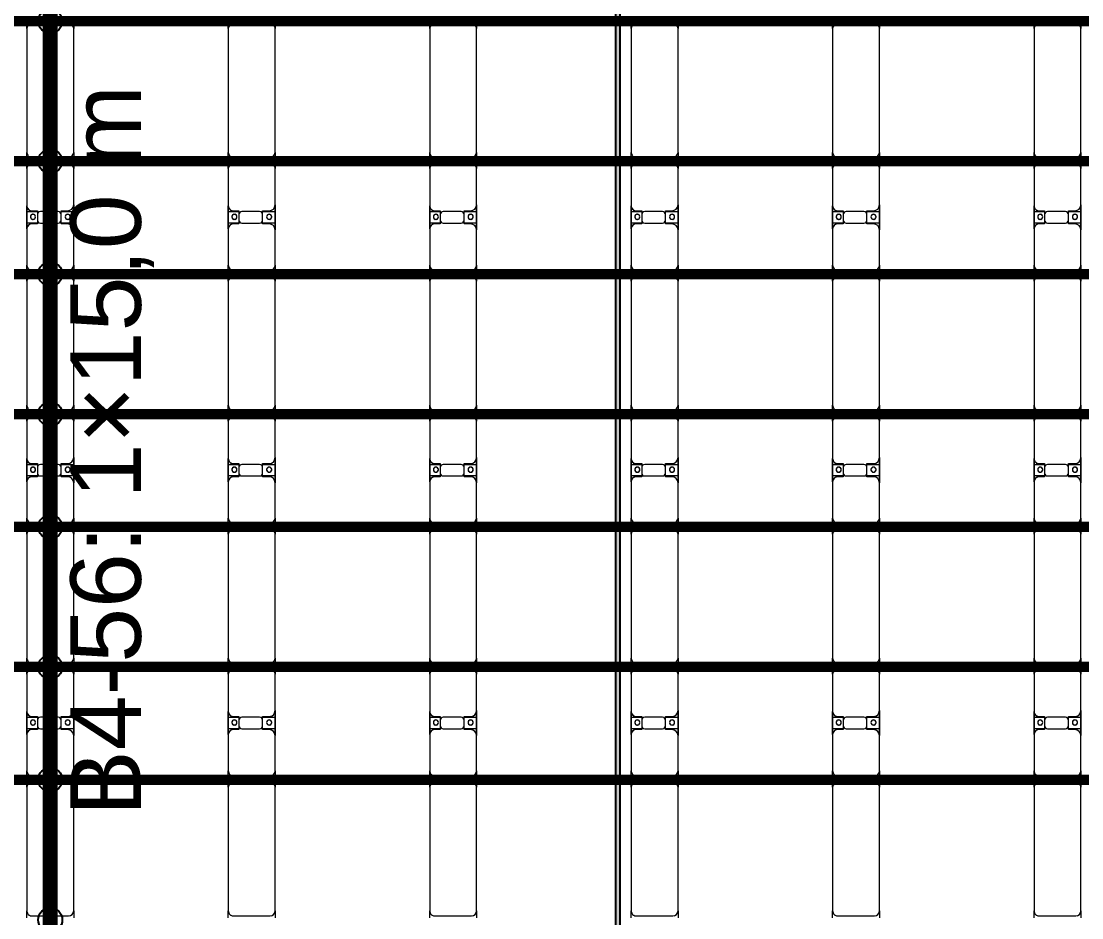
# Model space of a CAD drawing. Header units: millimetres. Extents: x -291190 to 146725, y 19759 to 185158.
# Drawn here: x -259468 to -248938, y 127090 to 135990 of the extents above; entities that cross this region are included whole.
import ezdxf

# ---------------------------------------------------------------- set-up
doc = ezdxf.new("R2010")
doc.units = ezdxf.units.MM
doc.layers.add('A-GENM', color=13, linetype='Continuous', lineweight=9)
doc.layers.add('S-BEAM', color=12, linetype='Continuous', lineweight=9)
doc.layers.add('GC-GHI CHU', color=2, linetype='Continuous')
doc.layers.add('GC-HOP 40x60 GIA CUONG', color=1, linetype='Continuous')
doc.styles.add('GC_VN', font='arial.ttf')

# ---------------------------------------------------------------- blocks, each defined once
blk = doc.blocks.new('Dầm C52 - Dầm C52-73883-KHUNG KẾT CẤU BÈ PIN 4')
at = {"layer": 'S-BEAM', "lineweight": 140}
blk.add_hatch(color=1, dxfattribs=at).paths.add_polyline_path([(-174540, 20), (-174540, -20), (174540, -20), (174540, 20), (-173700, 20)])
at = {"layer": 'S-BEAM', "color": 1, "lineweight": 140}
for p, q in [((-174540, 20), (174540, 20)), ((174540, -20), (-174540, -20))]:
    blk.add_line(p, q, dxfattribs=at)
blk = doc.blocks.new('Dai phao do pin - DẢI PHAO ĐỠ PIN-V47-KHUNG KẾT CẤU BÈ PIN 4')
at = {"layer": 'A-GENM', "color": 7}
for p, q in [((-672, 242), (-620, 242)), ((-672, 242), (-620, 242)), ((610, 242), (-620, 242)), ((610, 242), (678, 242)), ((610, 242), (678, 242)), ((718, 242), (770, 242)), ((718, 242), (770, 242)), ((1130, 242), (770, 242)), ((1130, 242), (1312, 242)), ((1312, 242), (1130, 242)), ((1198, 242), (1380, 242)), ((1198, 116), (1198, 242)), ((1380, 242), (1198, 242)), ((1312, 242), (1312, 116)), ((1730, 242), (1380, 242)), ((1730, 242), (1798, 242)), ((1730, 242), (1798, 242)), ((1838, 242), (1890, 242)), ((1838, 242), (1890, 242)), ((3120, 242), (1890, 242)), ((3120, 242), (3188, 242)), ((3120, 242), (3188, 242)), ((3228, 242), (3280, 242)), ((3228, 242), (3280, 242)), ((3640, 242), (3280, 242)), ((3640, 242), (3822, 242)), ((3822, 242), (3640, 242)), ((3708, 242), (3890, 242)), ((3708, 116), (3708, 242)), ((3890, 242), (3708, 242)), ((3822, 242), (3822, 116)), ((4240, 242), (3890, 242)), ((4240, 242), (4308, 242)), ((4240, 242), (4308, 242)), ((4348, 242), (4400, 242)), ((4348, 242), (4400, 242)), ((5630, 242), (4400, 242)), ((5630, 242), (5698, 242)), ((5630, 242), (5698, 242)), ((5738, 242), (5790, 242)), ((5738, 242), (5790, 242)), ((6150, 242), (5790, 242)), ((6150, 242), (6332, 242)), ((6332, 242), (6150, 242)), ((6218, 242), (6400, 242)), ((6218, 116), (6218, 242)), ((6400, 242), (6218, 242)), ((6332, 242), (6332, 116)), ((6750, 242), (6400, 242)), ((6750, 242), (6818, 242)), ((6750, 242), (6818, 242)), ((6858, 242), (6910, 242)), ((6858, 242), (6910, 242)), ((8140, 242), (6910, 242)), ((8140, 242), (8208, 242)), ((8140, 242), (8208, 242)), ((-670, 192), (-670, -173)), ((660, -173), (660, 192)), ((720, 192), (720, -173)), ((1190, 118), (1190, 182)), ((1282, 118), (1190, 118)), ((1320, 118), (1228, 118)), ((1320, 182), (1320, 118)), ((1780, -173), (1780, 192)), ((1840, 192), (1840, -173)), ((3170, -173), (3170, 192)), ((3230, 192), (3230, -173)), ((3700, 118), (3700, 182)), ((3792, 118), (3700, 118)), ((3830, 118), (3738, 118)), ((3830, 182), (3830, 118)), ((4290, -173), (4290, 192)), ((4350, 192), (4350, -173)), ((5680, -173), (5680, 192)), ((5740, 192), (5740, -173)), ((6210, 118), (6210, 182)), ((6302, 118), (6210, 118)), ((6340, 118), (6248, 118)), ((6340, 182), (6340, 118)), ((6800, -173), (6800, 192)), ((6860, 192), (6860, -173)), ((8190, -173), (8190, 192)), ((1198, 88), (1198, -88)), ((1312, -88), (1312, 88)), ((3708, 88), (3708, -88)), ((3822, -88), (3822, 88)), ((6218, 88), (6218, -88)), ((6332, -88), (6332, 88)), ((1190, -173), (1190, -118)), ((1190, -118), (1282, -118)), ((1198, -223), (1198, -116)), ((1198, -169), (1198, -202)), ((1228, -118), (1320, -118)), ((1312, -116), (1312, -223)), ((1320, -118), (1320, -173)), ((3700, -173), (3700, -118)), ((3700, -118), (3792, -118)), ((3708, -223), (3708, -116)), ((3708, -169), (3708, -202)), ((3738, -118), (3830, -118)), ((3822, -116), (3822, -223)), ((3830, -118), (3830, -173)), ((6210, -173), (6210, -118)), ((6210, -118), (6302, -118)), ((6218, -223), (6218, -116)), ((6218, -169), (6218, -202)), ((6248, -118), (6340, -118)), ((6332, -116), (6332, -223)), ((6340, -118), (6340, -173)), ((-620, -223), (-672, -223)), ((-620, -223), (-672, -223)), ((-620, -223), (610, -223)), ((678, -223), (610, -223)), ((678, -223), (610, -223)), ((770, -223), (718, -223)), ((770, -223), (718, -223)), ((770, -223), (1140, -223)), ((1312, -223), (1140, -223)), ((1140, -223), (1312, -223)), ((1370, -223), (1198, -223)), ((1198, -223), (1370, -223)), ((1370, -223), (1730, -223)), ((1798, -223), (1730, -223)), ((1798, -223), (1730, -223)), ((1890, -223), (1838, -223)), ((1890, -223), (1838, -223)), ((1890, -223), (3120, -223)), ((3188, -223), (3120, -223)), ((3188, -223), (3120, -223)), ((3280, -223), (3228, -223)), ((3280, -223), (3228, -223)), ((3280, -223), (3650, -223)), ((3822, -223), (3650, -223)), ((3650, -223), (3822, -223)), ((3880, -223), (3708, -223)), ((3708, -223), (3880, -223)), ((3880, -223), (4240, -223)), ((4308, -223), (4240, -223)), ((4308, -223), (4240, -223)), ((4400, -223), (4348, -223)), ((4400, -223), (4348, -223)), ((4400, -223), (5630, -223)), ((5698, -223), (5630, -223)), ((5698, -223), (5630, -223)), ((5790, -223), (5738, -223)), ((5790, -223), (5738, -223)), ((5790, -223), (6160, -223)), ((6332, -223), (6160, -223)), ((6160, -223), (6332, -223)), ((6390, -223), (6218, -223)), ((6218, -223), (6390, -223)), ((6390, -223), (6750, -223)), ((6818, -223), (6750, -223)), ((6818, -223), (6750, -223)), ((6910, -223), (6858, -223)), ((6910, -223), (6858, -223)), ((6910, -223), (8140, -223)), ((8208, -223), (8140, -223)), ((8208, -223), (8140, -223))]:
    blk.add_line(p, q, dxfattribs=at)
for centre, radius, start, end in [((-620, 192), 50, 90, 180), ((-620, 192), 50, 150, 180), ((-620, 192), 50, 105, 120), ((610, 192), 50, 360, 90), ((610, 192), 50, 60, 90), ((610, 192), 50, 15, 30), ((770, 192), 50, 90, 180), ((770, 192), 50, 105, 180), ((1130, 182), 60, 360, 90), ((1130, 182), 60, 45, 60), ((1130, 182), 60, 360, 60), ((1130, 182), 60, 45, 60), ((1380, 182), 60, 90, 180), ((1380, 182), 60, 120, 180), ((1730, 192), 50, 360, 90), ((1730, 192), 50, 360, 75), ((1890, 192), 50, 90, 180), ((1890, 192), 50, 150, 180), ((1890, 192), 50, 105, 120), ((3120, 192), 50, 360, 90), ((3120, 192), 50, 60, 90), ((3120, 192), 50, 15, 30), ((3280, 192), 50, 90, 180), ((3280, 192), 50, 105, 180), ((3640, 182), 60, 360, 90), ((3640, 182), 60, 45, 60), ((3640, 182), 60, 360, 60), ((3640, 182), 60, 45, 60), ((3890, 182), 60, 90, 180), ((3890, 182), 60, 120, 180), ((4240, 192), 50, 360, 90), ((4240, 192), 50, 360, 75), ((4400, 192), 50, 90, 180), ((4400, 192), 50, 150, 180), ((4400, 192), 50, 105, 120), ((5630, 192), 50, 360, 90), ((5630, 192), 50, 60, 90), ((5630, 192), 50, 15, 30), ((5790, 192), 50, 90, 180), ((5790, 192), 50, 105, 180), ((6150, 182), 60, 360, 90), ((6150, 182), 60, 45, 60), ((6150, 182), 60, 360, 60), ((6150, 182), 60, 45, 60), ((6400, 182), 60, 90, 180), ((6400, 182), 60, 120, 180), ((6750, 192), 50, 360, 90), ((6750, 192), 50, 360, 75), ((6910, 192), 50, 90, 180), ((6910, 192), 50, 150, 180), ((6910, 192), 50, 105, 120), ((8140, 192), 50, 360, 90), ((8140, 192), 50, 60, 90), ((8140, 192), 50, 15, 30), ((1228, 88), 30, 90, 180), ((1249, 183), 25, 0, 180), ((1249, 183), 25, 360, 165), ((1249, 183), 25, 180, 0), ((1251, 183), 25, 0, 180), ((1251, 183), 25, 90, 180), ((1251, 183), 25, 180, 0), ((1251, 183), 25, 180, 270), ((1249, 183), 25, 210, 255), ((1249, 183), 25, 270, 360), ((1251, 183), 25, 15, 75), ((1251, 183), 25, 285, 330), ((1282, 88), 30, 360, 90), ((3738, 88), 30, 90, 180), ((3759, 183), 25, 0, 180), ((3759, 183), 25, 360, 165), ((3759, 183), 25, 180, 0), ((3761, 183), 25, 0, 180), ((3761, 183), 25, 90, 180), ((3761, 183), 25, 180, 0), ((3761, 183), 25, 180, 270), ((3759, 183), 25, 210, 255), ((3759, 183), 25, 270, 360), ((3761, 183), 25, 15, 75), ((3761, 183), 25, 285, 330), ((3792, 88), 30, 360, 90), ((6248, 88), 30, 90, 180), ((6269, 183), 25, 0, 180), ((6269, 183), 25, 360, 165), ((6269, 183), 25, 180, 0), ((6271, 183), 25, 0, 180), ((6271, 183), 25, 90, 180), ((6271, 183), 25, 180, 0), ((6271, 183), 25, 180, 270), ((6269, 183), 25, 210, 255), ((6269, 183), 25, 270, 360), ((6271, 183), 25, 15, 75), ((6271, 183), 25, 285, 330), ((6302, 88), 30, 360, 90), ((1228, -88), 30, 180, 270), ((1282, -88), 30, 270, 360), ((3738, -88), 30, 180, 270), ((3792, -88), 30, 270, 360), ((6248, -88), 30, 180, 270), ((6302, -88), 30, 270, 360), ((-620, -173), 50, 180, 270), ((-620, -173), 50, 180, 210), ((610, -173), 50, 270, 360), ((610, -173), 50, 330, 360), ((770, -173), 50, 180, 270), ((770, -173), 50, 180, 255), ((1140, -173), 50, 270, 360), ((1140, -173), 50, 285, 360), ((1140, -173), 50, 315, 0), ((1140, -173), 50, 315, 0), ((1249, -162), 25, 0, 180), ((1249, -162), 25, 105, 165), ((1249, -162), 25, 180, 0), ((1249, -162), 25, 195, 360), ((1251, -162), 25, 0, 180), ((1251, -162), 25, 105, 180), ((1251, -162), 25, 180, 0), ((1251, -162), 25, 180, 270), ((1249, -162), 25, 360, 75), ((1251, -162), 25, 15, 75), ((1251, -162), 25, 285, 345), ((1370, -173), 50, 180, 270), ((1370, -173), 50, 180, 255), ((1370, -173), 50, 210, 225), ((1370, -173), 50, 210, 225), ((1730, -173), 50, 270, 360), ((1730, -173), 50, 285, 360), ((1890, -173), 50, 180, 270), ((1890, -173), 50, 180, 210), ((3120, -173), 50, 270, 360), ((3120, -173), 50, 330, 360), ((3280, -173), 50, 180, 270), ((3280, -173), 50, 180, 255), ((3650, -173), 50, 270, 360), ((3650, -173), 50, 285, 360), ((3650, -173), 50, 315, 0), ((3650, -173), 50, 315, 0), ((3759, -162), 25, 0, 180), ((3759, -162), 25, 105, 165), ((3759, -162), 25, 180, 0), ((3759, -162), 25, 195, 360), ((3761, -162), 25, 0, 180), ((3761, -162), 25, 105, 180), ((3761, -162), 25, 180, 0), ((3761, -162), 25, 180, 270), ((3759, -162), 25, 360, 75), ((3761, -162), 25, 15, 75), ((3761, -162), 25, 285, 345), ((3880, -173), 50, 180, 270), ((3880, -173), 50, 180, 255), ((3880, -173), 50, 210, 225), ((3880, -173), 50, 210, 225), ((4240, -173), 50, 270, 360), ((4240, -173), 50, 285, 360), ((4400, -173), 50, 180, 270), ((4400, -173), 50, 180, 210), ((5630, -173), 50, 270, 360), ((5630, -173), 50, 330, 360), ((5790, -173), 50, 180, 270), ((5790, -173), 50, 180, 255), ((6160, -173), 50, 270, 360), ((6160, -173), 50, 285, 360), ((6160, -173), 50, 315, 0), ((6160, -173), 50, 315, 0), ((6269, -162), 25, 0, 180), ((6269, -162), 25, 105, 165), ((6269, -162), 25, 180, 0), ((6269, -162), 25, 195, 360), ((6271, -162), 25, 0, 180), ((6271, -162), 25, 105, 180), ((6271, -162), 25, 180, 0), ((6271, -162), 25, 180, 270), ((6269, -162), 25, 360, 75), ((6271, -162), 25, 15, 75), ((6271, -162), 25, 285, 345), ((6390, -173), 50, 180, 270), ((6390, -173), 50, 180, 255), ((6390, -173), 50, 210, 225), ((6390, -173), 50, 210, 225), ((6750, -173), 50, 270, 360), ((6750, -173), 50, 285, 360), ((6910, -173), 50, 180, 270), ((6910, -173), 50, 180, 210), ((8140, -173), 50, 270, 360), ((8140, -173), 50, 330, 360), ((-620, -173), 50, 240, 270), ((610, -173), 50, 285, 300), ((1890, -173), 50, 240, 270), ((3120, -173), 50, 285, 300), ((4400, -173), 50, 240, 270), ((5630, -173), 50, 285, 300), ((6910, -173), 50, 240, 270), ((8140, -173), 50, 285, 300)]:
    blk.add_arc(centre, radius, start, end, dxfattribs=at)
blk = doc.blocks.new('Dai phao do pin - DẢI PHAO ĐỠ PIN-V48-KHUNG KẾT CẤU BÈ PIN 4')
at = {"layer": 'A-GENM', "color": 7}
for p, q in [((-672, 242), (-620, 242)), ((-672, 242), (-620, 242)), ((610, 242), (-620, 242)), ((610, 242), (678, 242)), ((610, 242), (678, 242)), ((718, 242), (770, 242)), ((718, 242), (770, 242)), ((1130, 242), (770, 242)), ((1130, 242), (1312, 242)), ((1312, 242), (1130, 242)), ((1198, 242), (1380, 242)), ((1198, 116), (1198, 242)), ((1380, 242), (1198, 242)), ((1312, 242), (1312, 116)), ((1730, 242), (1380, 242)), ((1730, 242), (1798, 242)), ((1730, 242), (1798, 242)), ((1838, 242), (1890, 242)), ((1838, 242), (1890, 242)), ((3120, 242), (1890, 242)), ((3120, 242), (3188, 242)), ((3120, 242), (3188, 242)), ((3228, 242), (3280, 242)), ((3228, 242), (3280, 242)), ((3640, 242), (3280, 242)), ((3640, 242), (3822, 242)), ((3822, 242), (3640, 242)), ((3708, 242), (3890, 242)), ((3708, 116), (3708, 242)), ((3890, 242), (3708, 242)), ((3822, 242), (3822, 116)), ((4240, 242), (3890, 242)), ((4240, 242), (4308, 242)), ((4240, 242), (4308, 242)), ((4348, 242), (4400, 242)), ((4348, 242), (4400, 242)), ((5630, 242), (4400, 242)), ((5630, 242), (5698, 242)), ((5630, 242), (5698, 242)), ((5738, 242), (5790, 242)), ((5738, 242), (5790, 242)), ((6150, 242), (5790, 242)), ((6150, 242), (6332, 242)), ((6332, 242), (6150, 242)), ((6218, 242), (6400, 242)), ((6218, 116), (6218, 242)), ((6400, 242), (6218, 242)), ((6332, 242), (6332, 116)), ((6750, 242), (6400, 242)), ((6750, 242), (6818, 242)), ((6750, 242), (6818, 242)), ((6858, 242), (6910, 242)), ((6858, 242), (6910, 242)), ((8140, 242), (6910, 242)), ((8140, 242), (8208, 242)), ((8140, 242), (8208, 242)), ((-670, 192), (-670, -173)), ((660, -173), (660, 192)), ((720, 192), (720, -173)), ((1190, 118), (1190, 182)), ((1282, 118), (1190, 118)), ((1320, 118), (1228, 118)), ((1320, 182), (1320, 118)), ((1780, -173), (1780, 192)), ((1840, 192), (1840, -173)), ((3170, -173), (3170, 192)), ((3230, 192), (3230, -173)), ((3700, 118), (3700, 182)), ((3792, 118), (3700, 118)), ((3830, 118), (3738, 118)), ((3830, 182), (3830, 118)), ((4290, -173), (4290, 192)), ((4350, 192), (4350, -173)), ((5680, -173), (5680, 192)), ((5740, 192), (5740, -173)), ((6210, 118), (6210, 182)), ((6302, 118), (6210, 118)), ((6340, 118), (6248, 118)), ((6340, 182), (6340, 118)), ((6800, -173), (6800, 192)), ((6860, 192), (6860, -173)), ((8190, -173), (8190, 192)), ((1198, 88), (1198, -88)), ((1312, -88), (1312, 88)), ((3708, 88), (3708, -88)), ((3822, -88), (3822, 88)), ((6218, 88), (6218, -88)), ((6332, -88), (6332, 88)), ((1190, -173), (1190, -118)), ((1190, -118), (1282, -118)), ((1198, -223), (1198, -116)), ((1198, -169), (1198, -202)), ((1228, -118), (1320, -118)), ((1312, -116), (1312, -223)), ((1320, -118), (1320, -173)), ((3700, -173), (3700, -118)), ((3700, -118), (3792, -118)), ((3708, -223), (3708, -116)), ((3708, -169), (3708, -202)), ((3738, -118), (3830, -118)), ((3822, -116), (3822, -223)), ((3830, -118), (3830, -173)), ((6210, -173), (6210, -118)), ((6210, -118), (6302, -118)), ((6218, -223), (6218, -116)), ((6218, -169), (6218, -202)), ((6248, -118), (6340, -118)), ((6332, -116), (6332, -223)), ((6340, -118), (6340, -173)), ((-620, -223), (-672, -223)), ((-620, -223), (-672, -223)), ((-620, -223), (610, -223)), ((678, -223), (610, -223)), ((678, -223), (610, -223)), ((770, -223), (718, -223)), ((770, -223), (718, -223)), ((770, -223), (1140, -223)), ((1312, -223), (1140, -223)), ((1140, -223), (1312, -223)), ((1370, -223), (1198, -223)), ((1198, -223), (1370, -223)), ((1370, -223), (1730, -223)), ((1798, -223), (1730, -223)), ((1798, -223), (1730, -223)), ((1890, -223), (1838, -223)), ((1890, -223), (1838, -223)), ((1890, -223), (3120, -223)), ((3188, -223), (3120, -223)), ((3188, -223), (3120, -223)), ((3280, -223), (3228, -223)), ((3280, -223), (3228, -223)), ((3280, -223), (3650, -223)), ((3822, -223), (3650, -223)), ((3650, -223), (3822, -223)), ((3880, -223), (3708, -223)), ((3708, -223), (3880, -223)), ((3880, -223), (4240, -223)), ((4308, -223), (4240, -223)), ((4308, -223), (4240, -223)), ((4400, -223), (4348, -223)), ((4400, -223), (4348, -223)), ((4400, -223), (5630, -223)), ((5698, -223), (5630, -223)), ((5698, -223), (5630, -223)), ((5790, -223), (5738, -223)), ((5790, -223), (5738, -223)), ((5790, -223), (6160, -223)), ((6332, -223), (6160, -223)), ((6160, -223), (6332, -223)), ((6390, -223), (6218, -223)), ((6218, -223), (6390, -223)), ((6390, -223), (6750, -223)), ((6818, -223), (6750, -223)), ((6818, -223), (6750, -223)), ((6910, -223), (6858, -223)), ((6910, -223), (6858, -223)), ((6910, -223), (8140, -223)), ((8208, -223), (8140, -223)), ((8208, -223), (8140, -223))]:
    blk.add_line(p, q, dxfattribs=at)
for centre, radius, start, end in [((-620, 192), 50, 90, 180), ((-620, 192), 50, 150, 180), ((-620, 192), 50, 105, 120), ((610, 192), 50, 360, 90), ((610, 192), 50, 60, 90), ((610, 192), 50, 15, 30), ((770, 192), 50, 90, 180), ((770, 192), 50, 105, 180), ((1130, 182), 60, 360, 90), ((1130, 182), 60, 45, 60), ((1130, 182), 60, 360, 60), ((1130, 182), 60, 45, 60), ((1380, 182), 60, 90, 180), ((1380, 182), 60, 120, 180), ((1730, 192), 50, 360, 90), ((1730, 192), 50, 360, 75), ((1890, 192), 50, 90, 180), ((1890, 192), 50, 150, 180), ((1890, 192), 50, 105, 120), ((3120, 192), 50, 360, 90), ((3120, 192), 50, 60, 90), ((3120, 192), 50, 15, 30), ((3280, 192), 50, 90, 180), ((3280, 192), 50, 105, 180), ((3640, 182), 60, 360, 90), ((3640, 182), 60, 45, 60), ((3640, 182), 60, 360, 60), ((3640, 182), 60, 45, 60), ((3890, 182), 60, 90, 180), ((3890, 182), 60, 120, 180), ((4240, 192), 50, 360, 90), ((4240, 192), 50, 360, 75), ((4400, 192), 50, 90, 180), ((4400, 192), 50, 150, 180), ((4400, 192), 50, 105, 120), ((5630, 192), 50, 360, 90), ((5630, 192), 50, 60, 90), ((5630, 192), 50, 15, 30), ((5790, 192), 50, 90, 180), ((5790, 192), 50, 105, 180), ((6150, 182), 60, 360, 90), ((6150, 182), 60, 45, 60), ((6150, 182), 60, 360, 60), ((6150, 182), 60, 45, 60), ((6400, 182), 60, 90, 180), ((6400, 182), 60, 120, 180), ((6750, 192), 50, 360, 90), ((6750, 192), 50, 360, 75), ((6910, 192), 50, 90, 180), ((6910, 192), 50, 150, 180), ((6910, 192), 50, 105, 120), ((8140, 192), 50, 360, 90), ((8140, 192), 50, 60, 90), ((8140, 192), 50, 15, 30), ((1228, 88), 30, 90, 180), ((1249, 183), 25, 0, 180), ((1249, 183), 25, 360, 165), ((1249, 183), 25, 180, 0), ((1251, 183), 25, 0, 180), ((1251, 183), 25, 90, 180), ((1251, 183), 25, 180, 0), ((1251, 183), 25, 180, 270), ((1249, 183), 25, 210, 255), ((1249, 183), 25, 270, 360), ((1251, 183), 25, 15, 75), ((1251, 183), 25, 285, 330), ((1282, 88), 30, 360, 90), ((3738, 88), 30, 90, 180), ((3759, 183), 25, 0, 180), ((3759, 183), 25, 360, 165), ((3759, 183), 25, 180, 0), ((3761, 183), 25, 0, 180), ((3761, 183), 25, 90, 180), ((3761, 183), 25, 180, 0), ((3761, 183), 25, 180, 270), ((3759, 183), 25, 210, 255), ((3759, 183), 25, 270, 360), ((3761, 183), 25, 15, 75), ((3761, 183), 25, 285, 330), ((3792, 88), 30, 360, 90), ((6248, 88), 30, 90, 180), ((6269, 183), 25, 0, 180), ((6269, 183), 25, 360, 165), ((6269, 183), 25, 180, 0), ((6271, 183), 25, 0, 180), ((6271, 183), 25, 90, 180), ((6271, 183), 25, 180, 0), ((6271, 183), 25, 180, 270), ((6269, 183), 25, 210, 255), ((6269, 183), 25, 270, 360), ((6271, 183), 25, 15, 75), ((6271, 183), 25, 285, 330), ((6302, 88), 30, 360, 90), ((1228, -88), 30, 180, 270), ((1282, -88), 30, 270, 360), ((3738, -88), 30, 180, 270), ((3792, -88), 30, 270, 360), ((6248, -88), 30, 180, 270), ((6302, -88), 30, 270, 360), ((-620, -173), 50, 180, 270), ((-620, -173), 50, 180, 210), ((610, -173), 50, 270, 360), ((610, -173), 50, 330, 360), ((770, -173), 50, 180, 270), ((770, -173), 50, 180, 255), ((1140, -173), 50, 270, 360), ((1140, -173), 50, 285, 360), ((1140, -173), 50, 315, 0), ((1140, -173), 50, 315, 0), ((1249, -162), 25, 0, 180), ((1249, -162), 25, 105, 165), ((1249, -162), 25, 180, 0), ((1249, -162), 25, 195, 360), ((1251, -162), 25, 0, 180), ((1251, -162), 25, 105, 180), ((1251, -162), 25, 180, 0), ((1251, -162), 25, 180, 270), ((1249, -162), 25, 360, 75), ((1251, -162), 25, 15, 75), ((1251, -162), 25, 285, 345), ((1370, -173), 50, 180, 270), ((1370, -173), 50, 180, 255), ((1370, -173), 50, 210, 225), ((1370, -173), 50, 210, 225), ((1730, -173), 50, 270, 360), ((1730, -173), 50, 285, 360), ((1890, -173), 50, 180, 270), ((1890, -173), 50, 180, 210), ((3120, -173), 50, 270, 360), ((3120, -173), 50, 330, 360), ((3280, -173), 50, 180, 270), ((3280, -173), 50, 180, 255), ((3650, -173), 50, 270, 360), ((3650, -173), 50, 285, 360), ((3650, -173), 50, 315, 0), ((3650, -173), 50, 315, 0), ((3759, -162), 25, 0, 180), ((3759, -162), 25, 105, 165), ((3759, -162), 25, 180, 0), ((3759, -162), 25, 195, 360), ((3761, -162), 25, 0, 180), ((3761, -162), 25, 105, 180), ((3761, -162), 25, 180, 0), ((3761, -162), 25, 180, 270), ((3759, -162), 25, 360, 75), ((3761, -162), 25, 15, 75), ((3761, -162), 25, 285, 345), ((3880, -173), 50, 180, 270), ((3880, -173), 50, 180, 255), ((3880, -173), 50, 210, 225), ((3880, -173), 50, 210, 225), ((4240, -173), 50, 270, 360), ((4240, -173), 50, 285, 360), ((4400, -173), 50, 180, 270), ((4400, -173), 50, 180, 210), ((5630, -173), 50, 270, 360), ((5630, -173), 50, 330, 360), ((5790, -173), 50, 180, 270), ((5790, -173), 50, 180, 255), ((6160, -173), 50, 270, 360), ((6160, -173), 50, 285, 360), ((6160, -173), 50, 315, 0), ((6160, -173), 50, 315, 0), ((6269, -162), 25, 0, 180), ((6269, -162), 25, 105, 165), ((6269, -162), 25, 180, 0), ((6269, -162), 25, 195, 360), ((6271, -162), 25, 0, 180), ((6271, -162), 25, 105, 180), ((6271, -162), 25, 180, 0), ((6271, -162), 25, 180, 270), ((6269, -162), 25, 360, 75), ((6271, -162), 25, 15, 75), ((6271, -162), 25, 285, 345), ((6390, -173), 50, 180, 270), ((6390, -173), 50, 180, 255), ((6390, -173), 50, 210, 225), ((6390, -173), 50, 210, 225), ((6750, -173), 50, 270, 360), ((6750, -173), 50, 285, 360), ((6910, -173), 50, 180, 270), ((6910, -173), 50, 180, 210), ((8140, -173), 50, 270, 360), ((8140, -173), 50, 330, 360), ((-620, -173), 50, 240, 270), ((610, -173), 50, 285, 300), ((1890, -173), 50, 240, 270), ((3120, -173), 50, 285, 300), ((4400, -173), 50, 240, 270), ((5630, -173), 50, 285, 300), ((6910, -173), 50, 240, 270), ((8140, -173), 50, 285, 300)]:
    blk.add_arc(centre, radius, start, end, dxfattribs=at)
blk = doc.blocks.new('Dai phao do pin - DẢI PHAO ĐỠ PIN-V49-KHUNG KẾT CẤU BÈ PIN 4')
at = {"layer": 'A-GENM', "color": 7}
for p, q in [((-672, 242), (-620, 242)), ((-672, 242), (-620, 242)), ((610, 242), (-620, 242)), ((610, 242), (678, 242)), ((610, 242), (678, 242)), ((718, 242), (770, 242)), ((718, 242), (770, 242)), ((1130, 242), (770, 242)), ((1130, 242), (1312, 242)), ((1312, 242), (1130, 242)), ((1198, 242), (1380, 242)), ((1198, 116), (1198, 242)), ((1380, 242), (1198, 242)), ((1312, 242), (1312, 116)), ((1730, 242), (1380, 242)), ((1730, 242), (1798, 242)), ((1730, 242), (1798, 242)), ((1838, 242), (1890, 242)), ((1838, 242), (1890, 242)), ((3120, 242), (1890, 242)), ((3120, 242), (3188, 242)), ((3120, 242), (3188, 242)), ((3228, 242), (3280, 242)), ((3228, 242), (3280, 242)), ((3640, 242), (3280, 242)), ((3640, 242), (3822, 242)), ((3822, 242), (3640, 242)), ((3708, 242), (3890, 242)), ((3708, 116), (3708, 242)), ((3890, 242), (3708, 242)), ((3822, 242), (3822, 116)), ((4240, 242), (3890, 242)), ((4240, 242), (4308, 242)), ((4240, 242), (4308, 242)), ((4348, 242), (4400, 242)), ((4348, 242), (4400, 242)), ((5630, 242), (4400, 242)), ((5630, 242), (5698, 242)), ((5630, 242), (5698, 242)), ((5738, 242), (5790, 242)), ((5738, 242), (5790, 242)), ((6150, 242), (5790, 242)), ((6150, 242), (6332, 242)), ((6332, 242), (6150, 242)), ((6218, 242), (6400, 242)), ((6218, 116), (6218, 242)), ((6400, 242), (6218, 242)), ((6332, 242), (6332, 116)), ((6750, 242), (6400, 242)), ((6750, 242), (6818, 242)), ((6750, 242), (6818, 242)), ((6858, 242), (6910, 242)), ((6858, 242), (6910, 242)), ((8140, 242), (6910, 242)), ((8140, 242), (8208, 242)), ((8140, 242), (8208, 242)), ((-670, 192), (-670, -173)), ((660, -173), (660, 192)), ((720, 192), (720, -173)), ((1190, 118), (1190, 182)), ((1282, 118), (1190, 118)), ((1320, 118), (1228, 118)), ((1320, 182), (1320, 118)), ((1780, -173), (1780, 192)), ((1840, 192), (1840, -173)), ((3170, -173), (3170, 192)), ((3230, 192), (3230, -173)), ((3700, 118), (3700, 182)), ((3792, 118), (3700, 118)), ((3830, 118), (3738, 118)), ((3830, 182), (3830, 118)), ((4290, -173), (4290, 192)), ((4350, 192), (4350, -173)), ((5680, -173), (5680, 192)), ((5740, 192), (5740, -173)), ((6210, 118), (6210, 182)), ((6302, 118), (6210, 118)), ((6340, 118), (6248, 118)), ((6340, 182), (6340, 118)), ((6800, -173), (6800, 192)), ((6860, 192), (6860, -173)), ((8190, -173), (8190, 192)), ((1198, 88), (1198, -88)), ((1312, -88), (1312, 88)), ((3708, 88), (3708, -88)), ((3822, -88), (3822, 88)), ((6218, 88), (6218, -88)), ((6332, -88), (6332, 88)), ((1190, -173), (1190, -118)), ((1190, -118), (1282, -118)), ((1198, -223), (1198, -116)), ((1198, -169), (1198, -202)), ((1228, -118), (1320, -118)), ((1312, -116), (1312, -223)), ((1320, -118), (1320, -173)), ((3700, -173), (3700, -118)), ((3700, -118), (3792, -118)), ((3708, -223), (3708, -116)), ((3708, -169), (3708, -202)), ((3738, -118), (3830, -118)), ((3822, -116), (3822, -223)), ((3830, -118), (3830, -173)), ((6210, -173), (6210, -118)), ((6210, -118), (6302, -118)), ((6218, -223), (6218, -116)), ((6218, -169), (6218, -202)), ((6248, -118), (6340, -118)), ((6332, -116), (6332, -223)), ((6340, -118), (6340, -173)), ((-620, -223), (-672, -223)), ((-620, -223), (-672, -223)), ((-620, -223), (610, -223)), ((678, -223), (610, -223)), ((678, -223), (610, -223)), ((770, -223), (718, -223)), ((770, -223), (718, -223)), ((770, -223), (1140, -223)), ((1312, -223), (1140, -223)), ((1140, -223), (1312, -223)), ((1370, -223), (1198, -223)), ((1198, -223), (1370, -223)), ((1370, -223), (1730, -223)), ((1798, -223), (1730, -223)), ((1798, -223), (1730, -223)), ((1890, -223), (1838, -223)), ((1890, -223), (1838, -223)), ((1890, -223), (3120, -223)), ((3188, -223), (3120, -223)), ((3188, -223), (3120, -223)), ((3280, -223), (3228, -223)), ((3280, -223), (3228, -223)), ((3280, -223), (3650, -223)), ((3822, -223), (3650, -223)), ((3650, -223), (3822, -223)), ((3880, -223), (3708, -223)), ((3708, -223), (3880, -223)), ((3880, -223), (4240, -223)), ((4308, -223), (4240, -223)), ((4308, -223), (4240, -223)), ((4400, -223), (4348, -223)), ((4400, -223), (4348, -223)), ((4400, -223), (5630, -223)), ((5698, -223), (5630, -223)), ((5698, -223), (5630, -223)), ((5790, -223), (5738, -223)), ((5790, -223), (5738, -223)), ((5790, -223), (6160, -223)), ((6332, -223), (6160, -223)), ((6160, -223), (6332, -223)), ((6390, -223), (6218, -223)), ((6218, -223), (6390, -223)), ((6390, -223), (6750, -223)), ((6818, -223), (6750, -223)), ((6818, -223), (6750, -223)), ((6910, -223), (6858, -223)), ((6910, -223), (6858, -223)), ((6910, -223), (8140, -223)), ((8208, -223), (8140, -223)), ((8208, -223), (8140, -223))]:
    blk.add_line(p, q, dxfattribs=at)
for centre, radius, start, end in [((-620, 192), 50, 90, 180), ((-620, 192), 50, 150, 180), ((-620, 192), 50, 105, 120), ((610, 192), 50, 360, 90), ((610, 192), 50, 60, 90), ((610, 192), 50, 15, 30), ((770, 192), 50, 90, 180), ((770, 192), 50, 105, 180), ((1130, 182), 60, 360, 90), ((1130, 182), 60, 45, 60), ((1130, 182), 60, 360, 60), ((1130, 182), 60, 45, 60), ((1380, 182), 60, 90, 180), ((1380, 182), 60, 120, 180), ((1730, 192), 50, 360, 90), ((1730, 192), 50, 360, 75), ((1890, 192), 50, 90, 180), ((1890, 192), 50, 150, 180), ((1890, 192), 50, 105, 120), ((3120, 192), 50, 360, 90), ((3120, 192), 50, 60, 90), ((3120, 192), 50, 15, 30), ((3280, 192), 50, 90, 180), ((3280, 192), 50, 105, 180), ((3640, 182), 60, 360, 90), ((3640, 182), 60, 45, 60), ((3640, 182), 60, 360, 60), ((3640, 182), 60, 45, 60), ((3890, 182), 60, 90, 180), ((3890, 182), 60, 120, 180), ((4240, 192), 50, 360, 90), ((4240, 192), 50, 360, 75), ((4400, 192), 50, 90, 180), ((4400, 192), 50, 150, 180), ((4400, 192), 50, 105, 120), ((5630, 192), 50, 360, 90), ((5630, 192), 50, 60, 90), ((5630, 192), 50, 15, 30), ((5790, 192), 50, 90, 180), ((5790, 192), 50, 105, 180), ((6150, 182), 60, 360, 90), ((6150, 182), 60, 45, 60), ((6150, 182), 60, 360, 60), ((6150, 182), 60, 45, 60), ((6400, 182), 60, 90, 180), ((6400, 182), 60, 120, 180), ((6750, 192), 50, 360, 90), ((6750, 192), 50, 360, 75), ((6910, 192), 50, 90, 180), ((6910, 192), 50, 150, 180), ((6910, 192), 50, 105, 120), ((8140, 192), 50, 360, 90), ((8140, 192), 50, 60, 90), ((8140, 192), 50, 15, 30), ((1228, 88), 30, 90, 180), ((1249, 183), 25, 0, 180), ((1249, 183), 25, 360, 165), ((1249, 183), 25, 180, 0), ((1251, 183), 25, 0, 180), ((1251, 183), 25, 90, 180), ((1251, 183), 25, 180, 0), ((1251, 183), 25, 180, 270), ((1249, 183), 25, 210, 255), ((1249, 183), 25, 270, 360), ((1251, 183), 25, 15, 75), ((1251, 183), 25, 285, 330), ((1282, 88), 30, 360, 90), ((3738, 88), 30, 90, 180), ((3759, 183), 25, 0, 180), ((3759, 183), 25, 360, 165), ((3759, 183), 25, 180, 0), ((3761, 183), 25, 0, 180), ((3761, 183), 25, 90, 180), ((3761, 183), 25, 180, 0), ((3761, 183), 25, 180, 270), ((3759, 183), 25, 210, 255), ((3759, 183), 25, 270, 360), ((3761, 183), 25, 15, 75), ((3761, 183), 25, 285, 330), ((3792, 88), 30, 360, 90), ((6248, 88), 30, 90, 180), ((6269, 183), 25, 0, 180), ((6269, 183), 25, 360, 165), ((6269, 183), 25, 180, 0), ((6271, 183), 25, 0, 180), ((6271, 183), 25, 90, 180), ((6271, 183), 25, 180, 0), ((6271, 183), 25, 180, 270), ((6269, 183), 25, 210, 255), ((6269, 183), 25, 270, 360), ((6271, 183), 25, 15, 75), ((6271, 183), 25, 285, 330), ((6302, 88), 30, 360, 90), ((1228, -88), 30, 180, 270), ((1282, -88), 30, 270, 360), ((3738, -88), 30, 180, 270), ((3792, -88), 30, 270, 360), ((6248, -88), 30, 180, 270), ((6302, -88), 30, 270, 360), ((-620, -173), 50, 180, 270), ((-620, -173), 50, 180, 210), ((610, -173), 50, 270, 360), ((610, -173), 50, 330, 360), ((770, -173), 50, 180, 270), ((770, -173), 50, 180, 255), ((1140, -173), 50, 270, 360), ((1140, -173), 50, 285, 360), ((1140, -173), 50, 315, 0), ((1140, -173), 50, 315, 0), ((1249, -162), 25, 0, 180), ((1249, -162), 25, 105, 165), ((1249, -162), 25, 180, 0), ((1249, -162), 25, 195, 360), ((1251, -162), 25, 0, 180), ((1251, -162), 25, 105, 180), ((1251, -162), 25, 180, 0), ((1251, -162), 25, 180, 270), ((1249, -162), 25, 360, 75), ((1251, -162), 25, 15, 75), ((1251, -162), 25, 285, 345), ((1370, -173), 50, 180, 270), ((1370, -173), 50, 180, 255), ((1370, -173), 50, 210, 225), ((1370, -173), 50, 210, 225), ((1730, -173), 50, 270, 360), ((1730, -173), 50, 285, 360), ((1890, -173), 50, 180, 270), ((1890, -173), 50, 180, 210), ((3120, -173), 50, 270, 360), ((3120, -173), 50, 330, 360), ((3280, -173), 50, 180, 270), ((3280, -173), 50, 180, 255), ((3650, -173), 50, 270, 360), ((3650, -173), 50, 285, 360), ((3650, -173), 50, 315, 0), ((3650, -173), 50, 315, 0), ((3759, -162), 25, 0, 180), ((3759, -162), 25, 105, 165), ((3759, -162), 25, 180, 0), ((3759, -162), 25, 195, 360), ((3761, -162), 25, 0, 180), ((3761, -162), 25, 105, 180), ((3761, -162), 25, 180, 0), ((3761, -162), 25, 180, 270), ((3759, -162), 25, 360, 75), ((3761, -162), 25, 15, 75), ((3761, -162), 25, 285, 345), ((3880, -173), 50, 180, 270), ((3880, -173), 50, 180, 255), ((3880, -173), 50, 210, 225), ((3880, -173), 50, 210, 225), ((4240, -173), 50, 270, 360), ((4240, -173), 50, 285, 360), ((4400, -173), 50, 180, 270), ((4400, -173), 50, 180, 210), ((5630, -173), 50, 270, 360), ((5630, -173), 50, 330, 360), ((5790, -173), 50, 180, 270), ((5790, -173), 50, 180, 255), ((6160, -173), 50, 270, 360), ((6160, -173), 50, 285, 360), ((6160, -173), 50, 315, 0), ((6160, -173), 50, 315, 0), ((6269, -162), 25, 0, 180), ((6269, -162), 25, 105, 165), ((6269, -162), 25, 180, 0), ((6269, -162), 25, 195, 360), ((6271, -162), 25, 0, 180), ((6271, -162), 25, 105, 180), ((6271, -162), 25, 180, 0), ((6271, -162), 25, 180, 270), ((6269, -162), 25, 360, 75), ((6271, -162), 25, 15, 75), ((6271, -162), 25, 285, 345), ((6390, -173), 50, 180, 270), ((6390, -173), 50, 180, 255), ((6390, -173), 50, 210, 225), ((6390, -173), 50, 210, 225), ((6750, -173), 50, 270, 360), ((6750, -173), 50, 285, 360), ((6910, -173), 50, 180, 270), ((6910, -173), 50, 180, 210), ((8140, -173), 50, 270, 360), ((8140, -173), 50, 330, 360), ((-620, -173), 50, 240, 270), ((610, -173), 50, 285, 300), ((1890, -173), 50, 240, 270), ((3120, -173), 50, 285, 300), ((4400, -173), 50, 240, 270), ((5630, -173), 50, 285, 300), ((6910, -173), 50, 240, 270), ((8140, -173), 50, 285, 300)]:
    blk.add_arc(centre, radius, start, end, dxfattribs=at)
blk = doc.blocks.new('Dầm C52 - Hộp 40x60-74703-KHUNG KẾT CẤU BÈ PIN 4')
at = {"layer": 'S-BEAM', "lineweight": 25}
blk.add_hatch(color=4, dxfattribs=at).paths.add_polyline_path([(-37152, -20), (37152, -20), (37152, 20), (-37152, 20)])
at = {"layer": 'S-BEAM', "color": 4, "lineweight": 25}
for p, q in [((-37152, 20), (37152, 20)), ((37152, -20), (-37152, -20))]:
    blk.add_line(p, q, dxfattribs=at)

msp = doc.modelspace()

# ---------------------------------------------------------------- linework, layer by layer
at = {"layer": 'GC-HOP 40x60 GIA CUONG', "const_width": 150}
msp.add_lwpolyline([(-259180, 123600), (-259180, 138600)], dxfattribs=at)
at = {"layer": 'GC-HOP 40x60 GIA CUONG'}
for centre in [(-259180, 135990), (-259180, 134600), (-259180, 133480), (-259180, 132090), (-259180, 130970), (-259180, 129580), (-259180, 128460), (-259180, 127070)]:
    msp.add_circle(centre, 120, dxfattribs=at)

# ---------------------------------------------------------------- block references
at = {"layer": 'A-GENM', "color": 7, "rotation": 269.9999999999996}
for name, p in [('Dai phao do pin - DẢI PHAO ĐỠ PIN-V47-KHUNG KẾT CẤU BÈ PIN 4', (-259189, 135298)), ('Dai phao do pin - DẢI PHAO ĐỠ PIN-V49-KHUNG KẾT CẤU BÈ PIN 4', (-257189, 135298)), ('Dai phao do pin - DẢI PHAO ĐỠ PIN-V47-KHUNG KẾT CẤU BÈ PIN 4', (-255189, 135298)), ('Dai phao do pin - DẢI PHAO ĐỠ PIN-V48-KHUNG KẾT CẤU BÈ PIN 4', (-253189, 135298)), ('Dai phao do pin - DẢI PHAO ĐỠ PIN-V47-KHUNG KẾT CẤU BÈ PIN 4', (-251189, 135298)), ('Dai phao do pin - DẢI PHAO ĐỠ PIN-V47-KHUNG KẾT CẤU BÈ PIN 4', (-249189, 135298))]:
    msp.add_blockref(name, p, dxfattribs=at)
at = {"layer": 'S-BEAM', "color": 4, "lineweight": 25, "rotation": 89.99999999999977}
msp.add_blockref('Dầm C52 - Hộp 40x60-74703-KHUNG KẾT CẤU BÈ PIN 4', (-253544, 101989), dxfattribs=at)
at = {"layer": 'S-BEAM', "color": 1, "lineweight": 140, "rotation": 180}
for p in [(-109124, 135990), (-109124, 134600), (-109124, 133480), (-109124, 132090), (-109124, 130970), (-109124, 129580), (-109124, 128460)]:
    msp.add_blockref('Dầm C52 - Dầm C52-73883-KHUNG KẾT CẤU BÈ PIN 4', p, dxfattribs=at)

# ---------------------------------------------------------------- texts
at = {"layer": 'GC-GHI CHU', "style": 'GC_VN'}
msp.add_text('B4-56: 1×15,0 m', height=700, rotation=90, dxfattribs=at).set_placement((-258280, 128100))

doc.saveas('drawing.dxf')
